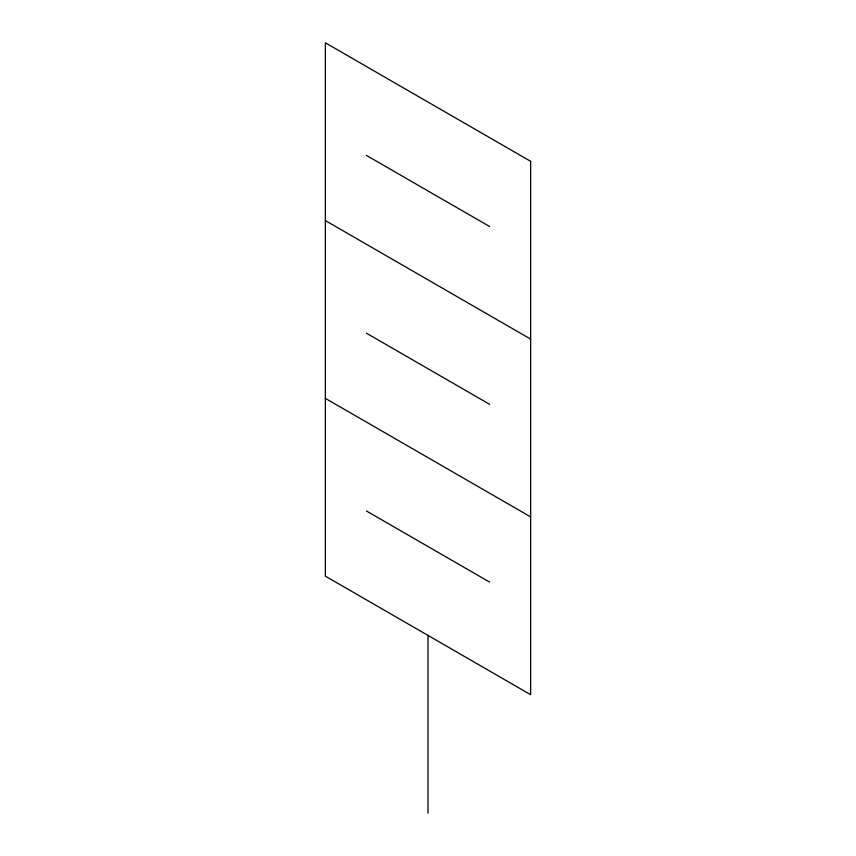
<?xml version="1.0" encoding="UTF-8"?>
<svg xmlns="http://www.w3.org/2000/svg" width="856" height="856" viewBox="0 0 856 856"><rect width="100%" height="100%" fill="white"/><g stroke="black" fill="none" stroke-linecap="round" stroke-linejoin="round"><path stroke-width="1.28" d="M366.411 155.396L489.589 226.508M325.355 220.581L530.645 339.104M366.411 333.177L489.589 404.3M325.355 398.372L530.645 516.896M366.411 510.968L489.589 582.08M428 635.42L428 813.2M530.645 161.324L325.355 42.8L325.355 576.152L530.645 694.676L530.645 161.324"/></g></svg>
